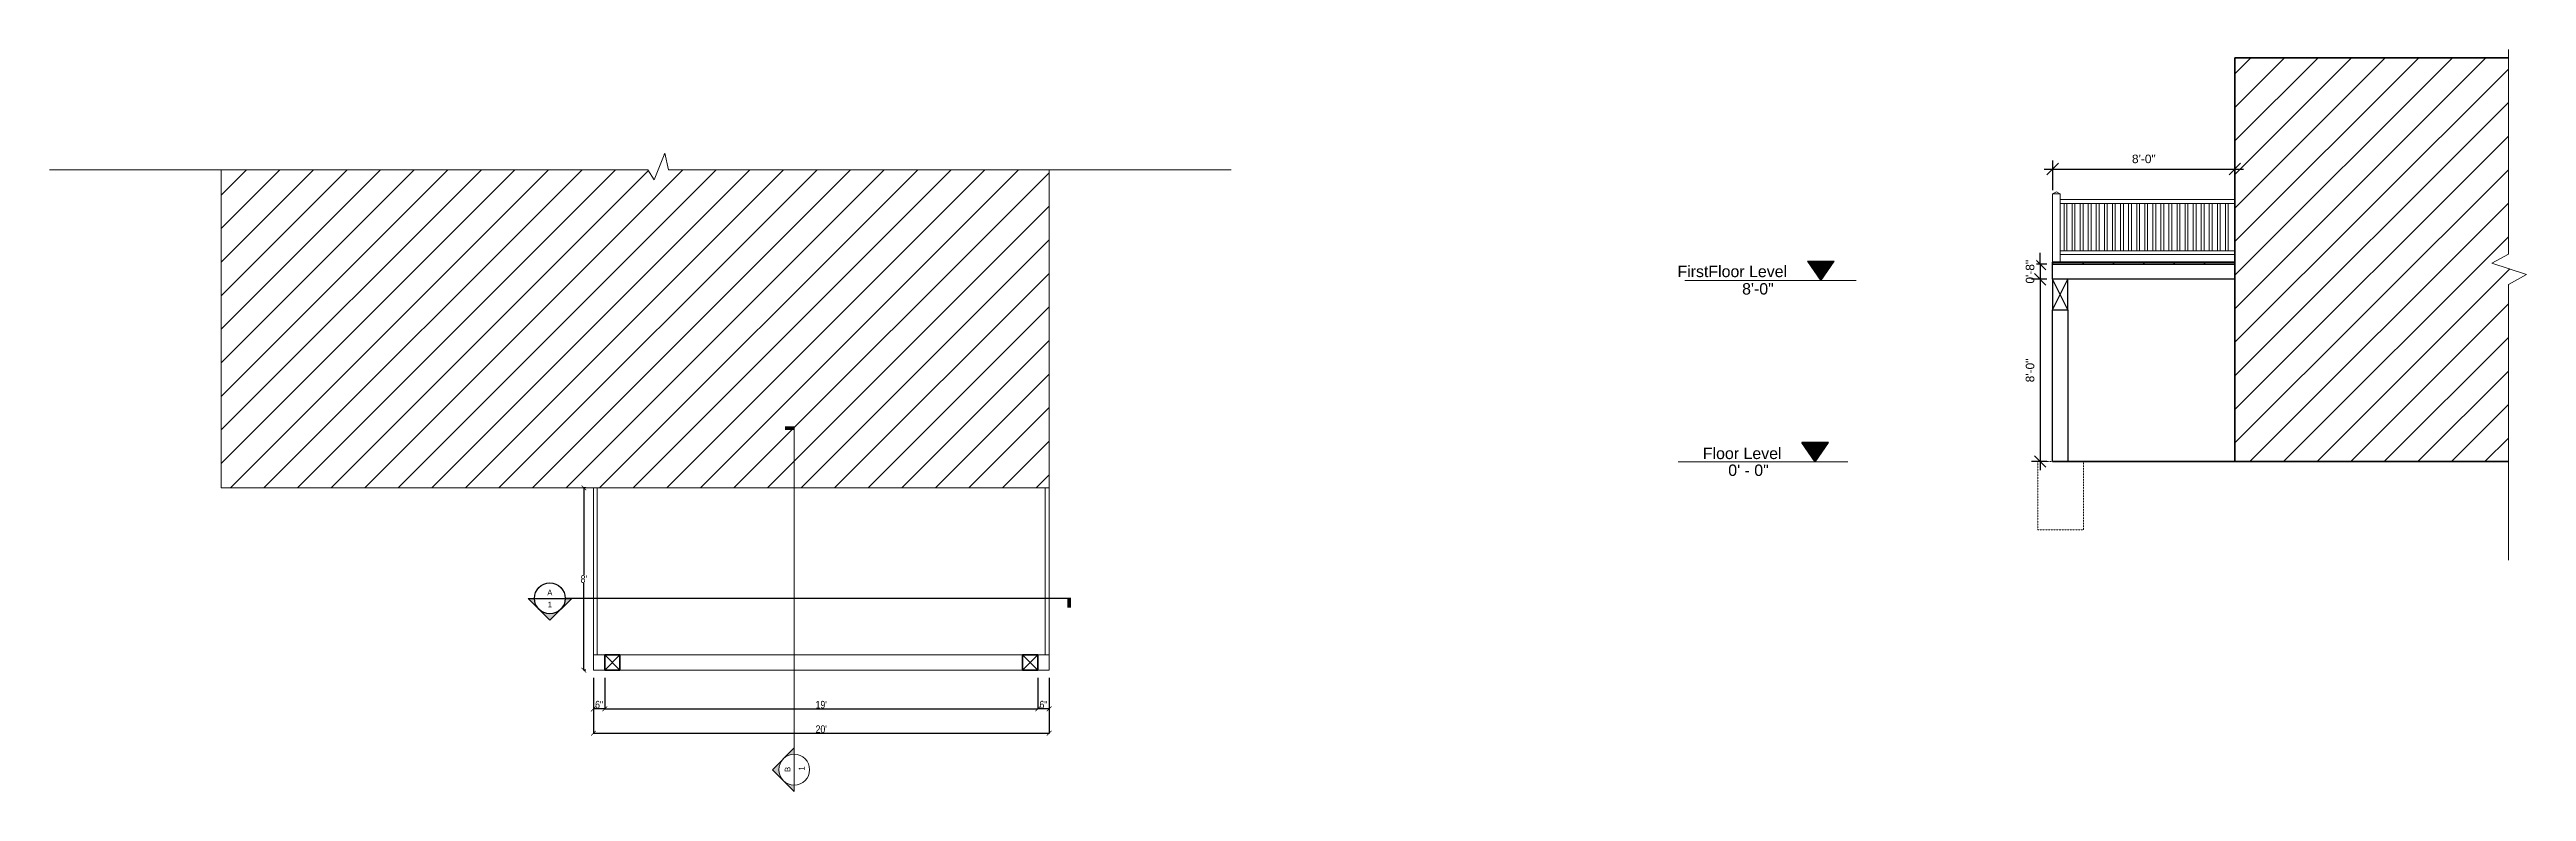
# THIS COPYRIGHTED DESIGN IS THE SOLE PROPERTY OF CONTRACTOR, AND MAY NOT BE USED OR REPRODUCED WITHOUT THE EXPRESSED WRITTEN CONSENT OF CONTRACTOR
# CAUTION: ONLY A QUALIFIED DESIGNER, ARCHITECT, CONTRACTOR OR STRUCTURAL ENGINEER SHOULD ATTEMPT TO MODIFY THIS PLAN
# Model space of a CAD drawing. Header units: inches. Extents: x 5821 to 9304, y -7513 to -2875.
# Drawn here: x 5821 to 7125, y -7053 to -6663 of the extents above; entities that cross this region are included whole.
import ezdxf
from ezdxf.enums import TextEntityAlignment as Align

# ---------------------------------------------------------------- set-up
doc = ezdxf.new("R2010")
doc.units = ezdxf.units.IN
doc.header["$MEASUREMENT"] = 0
doc.linetypes.add('CENTER', pattern=[2, 1.25, -0.25, 0.25, -0.25])
doc.linetypes.add('Dash 1_16_', pattern=[0.125, 0.0625, -0.0625])
doc.layers.add('dimensions', color=1, linetype='Continuous')
doc.layers.add('RCP-MRKR', color=2, linetype='Continuous')
doc.layers.add('exist building section', color=7, linetype='Continuous', lineweight=35, true_color=0x757575)
for name, color, linetype, lineweight in [('FOUNDATION', 95, 'CENTER', 9), ('Text', 7, 'Continuous', 9), ('wall', 70, 'Continuous', 35), ('wall view line', 70, 'Continuous', 13), ('wood', 40, 'Continuous', 9)]:
    doc.layers.add(name, color=color, linetype=linetype, lineweight=lineweight)
doc.styles.add('ARCH-D', font='arch-d.shx', dxfattribs={"width": 0.9})
doc.styles.add('Arial', font='arial.ttf', dxfattribs={"height": 6})
doc.styles.add('Arial_1', font='arial.ttf', dxfattribs={"height": 4.5})
doc.styles.add('GENERATED_STYLE_2', font='ARIALN.TTF')
doc.dimstyles.new('GENERATED_STYLE__2', dxfattribs={"dimtxt": 4, "dimasz": 2.533333, "dimexe": 0.18, "dimexo": 4, "dimgap": 0.09, "dimtad": 1, "dimtih": 1, "dimtoh": 1, "dimdec": 1, "dimzin": 0, "dimdsep": 46, "dimlunit": 4, "dimtxsty": 'GENERATED_STYLE_2', "dimblk": 'ARCHTICK', "dimcen": 0.09, "dimclrd": 1, "dimclre": 1, "dimclrt": 1, "dimadec": 0, "dimazin": 0, "dimtfac": 1, "dimtdec": 1, "dimtmove": 0, "dimatfit": 3, "dimfxl": 1, "dimtolj": 1, "dimtzin": 0, "dimarcsym": 0})
doc.dimstyles.new('Linear_-_3_32__Arial', dxfattribs={"dimscale": 12, "dimtxt": 4.591167, "dimasz": 0.5, "dimexe": 0.375, "dimexo": 0.25, "dimgap": 0.25, "dimtad": 1, "dimdec": 5, "dimrnd": 0.03125, "dimzin": 1, "dimdsep": 46, "dimlunit": 4, "dimtxsty": 'Arial_1', "dimblk1": 'OBLIQUE', "dimblk2": 'OBLIQUE', "dimsah": 1, "dimcen": 0.09, "dimdle": 0.375, "dimazin": 0, "dimtfac": 1, "dimtdec": 4, "dimtix": 1, "dimtmove": 0, "dimatfit": 3, "dimfxl": 1, "dimtvp": 1, "dimtfill": 1, "dimfrac": 2, "dimtolj": 1, "dimtzin": 0, "dimarcsym": 2})

# ---------------------------------------------------------------- blocks, each defined once
blk = doc.blocks.new('_Oblique')
at = {"color": 0, "linetype": 'ByBlock', "lineweight": -2}
blk.add_line((-0.5, -0.5), (0.5, 0.5), dxfattribs=at)
blk = doc.blocks.new('*D363')
at = {"layer": 'Defpoints', "color": 0, "ltscale": 100, "transparency": 16777216}
for p in [(6971.7, -6725.6), (6875.7, -6739.7), (6971.7, -6741.7)]:
    blk.add_point(p, dxfattribs=at)
at = {"layer": 'dimensions', "color": 0, "lineweight": -2, "ltscale": 100, "transparency": 16777216}
for p, q in [((6871.2, -6725.6), (6976.2, -6725.6)), ((6875.7, -6736.7), (6875.7, -6721.1)), ((6971.7, -6738.7), (6971.7, -6721.1))]:
    blk.add_line(p, q, dxfattribs=at)
at = {"layer": 'dimensions', "color": 0, "lineweight": -2, "ltscale": 100, "transparency": 16777216, "xscale": 5.999999999999999, "yscale": 5.999999999999999, "zscale": 5.999999999999999, "rotation": 180}
blk.add_blockref('_Oblique', (6875.7, -6725.6), dxfattribs=at)
at = {"layer": 'dimensions', "color": 0, "lineweight": -2, "ltscale": 100, "transparency": 16777216, "xscale": 5.999999999999999, "yscale": 5.999999999999999, "zscale": 5.999999999999999}
blk.add_blockref('_Oblique', (6971.7, -6725.6), dxfattribs=at)
at = {"layer": 'dimensions', "color": 0, "ltscale": 100, "transparency": 16777216, "insert": (6923.7, -6720.3), "char_height": 4.5, "attachment_point": 5, "style": 'Arial_1', "bg_fill": 3, "box_fill_scale": 1.25, "bg_fill_color": 256, "bg_fill_true_color": 13158600, "bg_fill_transparency": 0}
blk.add_mtext('\\A1;8\'-0"', dxfattribs=at)
blk = doc.blocks.new('*D364')
at = {"layer": 'Defpoints', "color": 0, "ltscale": 100, "transparency": 16777216}
for p in [(6875.7, -6775.7), (6875.7, -6783.7)]:
    blk.add_point(p, dxfattribs=at)
at = {"layer": 'dimensions', "color": 0, "lineweight": -2, "ltscale": 100, "transparency": 16777216}
for p, q in [((6869.1, -6775.7), (6869.1, -6769.7)), ((6872.7, -6775.7), (6864.6, -6775.7)), ((6869.1, -6775.7), (6869.1, -6783.7)), ((6872.7, -6783.7), (6864.6, -6783.7)), ((6869.1, -6783.7), (6869.1, -6789.7))]:
    blk.add_line(p, q, dxfattribs=at)
at = {"layer": 'dimensions', "color": 0, "lineweight": -2, "ltscale": 100, "transparency": 16777216, "xscale": 5.999999999999999, "yscale": 5.999999999999999, "zscale": 5.999999999999999}
for p, rotation in [((6869.1, -6775.7), 270), ((6869.1, -6783.7), 90)]:
    blk.add_blockref('_Oblique', p, dxfattribs=dict(at, rotation=rotation))
at = {"layer": 'dimensions', "color": 0, "ltscale": 100, "transparency": 16777216, "insert": (6863.8, -6779.7), "char_height": 4.5, "attachment_point": 5, "rotation": 90, "style": 'Arial_1', "bg_fill": 3, "box_fill_scale": 1.25, "bg_fill_color": 256, "bg_fill_true_color": 13158600, "bg_fill_transparency": 0}
blk.add_mtext('\\A1;0\'-8"', dxfattribs=at)
at = {"layer": 'Defpoints', "color": 0, "ltscale": 100, "transparency": 16777216}
blk.add_point((6869.1, -6783.7), dxfattribs=at)
blk = doc.blocks.new('*D365')
at = {"layer": 'Defpoints', "color": 0, "ltscale": 100, "transparency": 16777216}
for p in [(6875.7, -6783.7), (6869.1, -6879.7), (6875.7, -6879.7)]:
    blk.add_point(p, dxfattribs=at)
at = {"layer": 'dimensions', "color": 0, "lineweight": -2, "ltscale": 100, "transparency": 16777216}
for p, q in [((6869.1, -6779.2), (6869.1, -6884.2)), ((6872.7, -6783.7), (6864.6, -6783.7)), ((6872.7, -6879.7), (6864.6, -6879.7))]:
    blk.add_line(p, q, dxfattribs=at)
at = {"layer": 'dimensions', "color": 0, "lineweight": -2, "ltscale": 100, "transparency": 16777216, "xscale": 5.999999999999999, "yscale": 5.999999999999999, "zscale": 5.999999999999999}
for p, rotation in [((6869.1, -6783.7), 90), ((6869.1, -6879.7), 270)]:
    blk.add_blockref('_Oblique', p, dxfattribs=dict(at, rotation=rotation))
at = {"layer": 'dimensions', "color": 0, "ltscale": 100, "transparency": 16777216, "insert": (6863.8, -6831.7), "char_height": 4.5, "attachment_point": 5, "rotation": 90, "style": 'Arial_1', "bg_fill": 3, "box_fill_scale": 1.25, "bg_fill_color": 256, "bg_fill_true_color": 13158600, "bg_fill_transparency": 0}
blk.add_mtext('\\A1;8\'-0"', dxfattribs=at)
blk = doc.blocks.new('_ArchTick')
at = {"color": 0, "linetype": 'ByBlock', "lineweight": 100, "const_width": 0.15}
blk.add_lwpolyline([(-0.5, -0.5), (0.5, 0.5)], dxfattribs=at)
blk = doc.blocks.new('*D371')
at = {"layer": 'Defpoints', "color": 0, "ltscale": 100, "transparency": 16777216}
for p in [(6107.2, -6989.6), (6347.2, -6989.6), (6347.2, -7022.8)]:
    blk.add_point(p, dxfattribs=at)
at = {"layer": 'dimensions', "color": 1, "lineweight": -2, "ltscale": 100, "transparency": 16777216}
for p, q in [((6107.2, -6993.6), (6107.2, -7023)), ((6347.2, -6993.6), (6347.2, -7023)), ((6107.2, -7022.8), (6347.2, -7022.8))]:
    blk.add_line(p, q, dxfattribs=at)
at = {"layer": 'dimensions', "color": 1, "lineweight": -2, "ltscale": 100, "transparency": 16777216, "xscale": 2.533333333332774, "yscale": 2.533333333332774, "zscale": 2.533333333332774, "rotation": 180}
blk.add_blockref('_ArchTick', (6107.2, -7022.8), dxfattribs=at)
at = {"layer": 'dimensions', "color": 1, "lineweight": -2, "ltscale": 100, "transparency": 16777216, "xscale": 2.533333333332774, "yscale": 2.533333333332774, "zscale": 2.533333333332774}
blk.add_blockref('_ArchTick', (6347.2, -7022.8), dxfattribs=at)
at = {"layer": 'dimensions', "color": 1, "ltscale": 100, "transparency": 16777216, "insert": (6227.2, -7020.7), "char_height": 4, "attachment_point": 5, "style": 'GENERATED_STYLE_2'}
blk.add_mtext("\\A1;20'", dxfattribs=at)
blk = doc.blocks.new('*D370')
at = {"layer": 'Defpoints', "color": 0, "ltscale": 100, "transparency": 16777216}
for p in [(6107.2, -6989.6), (6113.2, -6989.6), (6107.2, -7010)]:
    blk.add_point(p, dxfattribs=at)
at = {"layer": 'dimensions', "color": 1, "lineweight": -2, "ltscale": 100, "transparency": 16777216}
for p, q in [((6107.2, -6993.6), (6107.2, -7010.1)), ((6113.2, -6993.6), (6113.2, -7010.1)), ((6113.2, -7010), (6107.2, -7010))]:
    blk.add_line(p, q, dxfattribs=at)
at = {"layer": 'dimensions', "color": 1, "lineweight": -2, "ltscale": 100, "transparency": 16777216, "xscale": 2.533333333332774, "yscale": 2.533333333332774, "zscale": 2.533333333332774, "rotation": 180}
blk.add_blockref('_ArchTick', (6107.2, -7010), dxfattribs=at)
at = {"layer": 'dimensions', "color": 1, "lineweight": -2, "ltscale": 100, "transparency": 16777216, "xscale": 2.533333333332774, "yscale": 2.533333333332774, "zscale": 2.533333333332774}
blk.add_blockref('_ArchTick', (6113.2, -7010), dxfattribs=at)
at = {"layer": 'dimensions', "color": 1, "ltscale": 100, "transparency": 16777216, "insert": (6110.2, -7007.8), "char_height": 4, "attachment_point": 5, "style": 'GENERATED_STYLE_2'}
blk.add_mtext('\\A1;6"', dxfattribs=at)
blk = doc.blocks.new('Anno_Arrow_A2')
at = {"linetype": 'ByBlock', "lineweight": -2}
h = blk.add_hatch(color=0, dxfattribs=at)
h.paths.add_polyline_path([(-1.77, 1.77), (-3.54, 0), (-2.5, 0, -0.198912)])
h.paths.add_polyline_path([(0, 3.54), (-1.77, 1.77, -0.414214), (1.77, 1.77)])
h.paths.add_polyline_path([(2.37, 1.16), (2.25, 1.1, -0.114349), (2.5, 0), (3.54, 0)])
h.paths.add_polyline_path([(1.77, 1.77, -0.082683), (2.25, 1.1), (2.37, 1.16)])
at = {"color": 0, "linetype": 'ByBlock', "lineweight": -2}
blk.add_lwpolyline([(-2.5, 0), (-3.54, 0), (0, 3.54), (3.54, 0), (2.5, 0)], dxfattribs=at)
blk = doc.blocks.new('rrr')
at = {"color": 7, "linetype": 'ByBlock', "lineweight": -2}
blk.add_line((34.9, 91.6), (34.9, 75.4), dxfattribs=at)
at = {"color": 3}
blk.add_line((34.9, -97.3), (34.9, 75.4), dxfattribs=at)
at = {"color": 3, "const_width": 1.92}
blk.add_lwpolyline([(30, -96.4), (34.9, -96.4)], dxfattribs=at)
at = {"color": 4, "linetype": 'ByBlock', "lineweight": -2}
blk.add_circle((34.9, 83.5), 8.12, dxfattribs=at)
at = {"color": 3, "xscale": 3.24979301556, "yscale": 3.24979301556, "zscale": 3.24979301556, "rotation": 90}
blk.add_blockref('Anno_Arrow_A2', (34.9, 83.5), dxfattribs=at)
at = {"color": 0, "linetype": 'ByBlock', "lineweight": -2, "style": 'ARCH-D', "width": 0.9}
blk.add_attdef('B', text='', height=3, rotation=90, dxfattribs=at).set_placement((29.9, 83.3), align=Align.TOP_CENTER)
blk.add_attdef('1', text='', height=3, rotation=90, dxfattribs=at).set_placement((40.3, 82.9), align=Align.CENTER)
blk = doc.blocks.new('*D372')
at = {"layer": 'Defpoints', "color": 0, "ltscale": 100, "transparency": 16777216}
for p in [(6102.2, -6893.6), (6107.2, -6893.6), (6107.2, -6989.6)]:
    blk.add_point(p, dxfattribs=at)
at = {"layer": 'dimensions', "color": 1, "lineweight": -2, "ltscale": 100, "transparency": 16777216}
for p, q in [((6103.2, -6893.6), (6102, -6893.6)), ((6102.2, -6893.6), (6102.2, -6939.4)), ((6102.2, -6989.6), (6102.2, -6943.7)), ((6103.2, -6989.6), (6102, -6989.6))]:
    blk.add_line(p, q, dxfattribs=at)
at = {"layer": 'dimensions', "color": 1, "lineweight": -2, "ltscale": 100, "transparency": 16777216, "xscale": 2.533333333332774, "yscale": 2.533333333332774, "zscale": 2.533333333332774}
for p, rotation in [((6102.2, -6893.6), 90), ((6102.2, -6989.6), 270)]:
    blk.add_blockref('_ArchTick', p, dxfattribs=dict(at, rotation=rotation))
at = {"layer": 'dimensions', "color": 1, "ltscale": 100, "transparency": 16777216, "insert": (6102.2, -6941.6), "char_height": 4, "attachment_point": 5, "style": 'GENERATED_STYLE_2'}
blk.add_mtext("\\A1;8'", dxfattribs=at)
blk = doc.blocks.new('*U405')
at = {"color": 3}
blk.add_line((-8.574, 0), (-0.254, 0), dxfattribs=at)
at = {"color": 7, "linetype": 'ByBlock', "lineweight": -2}
blk.add_line((0.254, 0), (-0.254, 0), dxfattribs=at)
at = {"color": 3, "const_width": 0.06}
blk.add_lwpolyline([(-8.545, 0.154), (-8.545, 0.002)], dxfattribs=at)
at = {"color": 4, "linetype": 'ByBlock', "lineweight": -2}
blk.add_circle((0, 0), 0.254, dxfattribs=at)
at = {"color": 3, "xscale": 0.10155603173625, "yscale": 0.10155603173625, "zscale": 0.10155603173625}
blk.add_blockref('Anno_Arrow_A2', (0, 0), dxfattribs=at)
at = {"color": 0, "linetype": 'ByBlock', "lineweight": -2, "style": 'ARCH-D', "width": 0.9}
blk.add_attdef('#', text='', height=0.0938, dxfattribs=at).set_placement((0, 0.055), align=Align.CENTER)
blk.add_attdef('SHT', text='', height=0.0938, dxfattribs=at).set_placement((0, -0.051), align=Align.TOP_CENTER)
blk = doc.blocks.new('*D406')
at = {"layer": 'Defpoints', "color": 0, "ltscale": 100, "transparency": 16777216}
for p in [(6113.2, -6989.6), (6341.2, -6989.6), (6341.2, -7010)]:
    blk.add_point(p, dxfattribs=at)
at = {"layer": 'dimensions', "color": 1, "lineweight": -2, "ltscale": 100, "transparency": 16777216}
for p, q in [((6113.2, -6993.6), (6113.2, -7010.1)), ((6341.2, -6993.6), (6341.2, -7010.1)), ((6113.2, -7010), (6341.2, -7010))]:
    blk.add_line(p, q, dxfattribs=at)
at = {"layer": 'dimensions', "color": 1, "lineweight": -2, "ltscale": 100, "transparency": 16777216, "xscale": 2.533333333332774, "yscale": 2.533333333332774, "zscale": 2.533333333332774, "rotation": 180}
blk.add_blockref('_ArchTick', (6113.2, -7010), dxfattribs=at)
at = {"layer": 'dimensions', "color": 1, "lineweight": -2, "ltscale": 100, "transparency": 16777216, "xscale": 2.533333333332774, "yscale": 2.533333333332774, "zscale": 2.533333333332774}
blk.add_blockref('_ArchTick', (6341.2, -7010), dxfattribs=at)
at = {"layer": 'dimensions', "color": 1, "ltscale": 100, "transparency": 16777216, "insert": (6227.2, -7007.8), "char_height": 4, "attachment_point": 5, "style": 'GENERATED_STYLE_2'}
blk.add_mtext("\\A1;19'", dxfattribs=at)
blk = doc.blocks.new('*D407')
at = {"layer": 'Defpoints', "color": 0, "ltscale": 100, "transparency": 16777216}
for p in [(6341.2, -6989.6), (6347.2, -6989.6), (6341.2, -7010)]:
    blk.add_point(p, dxfattribs=at)
at = {"layer": 'dimensions', "color": 1, "lineweight": -2, "ltscale": 100, "transparency": 16777216}
for p, q in [((6341.2, -6993.6), (6341.2, -7010.1)), ((6347.2, -6993.6), (6347.2, -7010.1)), ((6347.2, -7010), (6341.2, -7010))]:
    blk.add_line(p, q, dxfattribs=at)
at = {"layer": 'dimensions', "color": 1, "lineweight": -2, "ltscale": 100, "transparency": 16777216, "xscale": 2.533333333332774, "yscale": 2.533333333332774, "zscale": 2.533333333332774, "rotation": 180}
blk.add_blockref('_ArchTick', (6341.2, -7010), dxfattribs=at)
at = {"layer": 'dimensions', "color": 1, "lineweight": -2, "ltscale": 100, "transparency": 16777216, "xscale": 2.533333333332774, "yscale": 2.533333333332774, "zscale": 2.533333333332774}
blk.add_blockref('_ArchTick', (6347.2, -7010), dxfattribs=at)
at = {"layer": 'dimensions', "color": 1, "ltscale": 100, "transparency": 16777216, "insert": (6344.2, -7007.8), "char_height": 4, "attachment_point": 5, "style": 'GENERATED_STYLE_2'}
blk.add_mtext('\\A1;6"', dxfattribs=at)

msp = doc.modelspace()

# ---------------------------------------------------------------- hatches: boundary and pattern name
h = msp.add_hatch(color=256)
h.dxf.hatch_style = 1
h.paths.add_polyline_path([(6757.647955, -6869.606431), (6743.647955, -6869.606431), (6750.647955, -6879.788042)])
at = {"layer": 'dimensions', "ltscale": 100}
h = msp.add_hatch(dxfattribs=at)
h.set_pattern_fill('ANSI31', color=8, scale=100)
h.paths.add_polyline_path([(7115.66751, -6770.388182), (7115.66751, -6667.054518), (6971.689904, -6667.054518), (6971.689904, -6736.796042), (6971.689904, -6879.682454), (7115.66751, -6879.682454), (7115.66751, -6786.407085), (7125.207234, -6781.113713), (7106.984348, -6775.107769)])
h = msp.add_hatch(dxfattribs=at)
h.set_pattern_fill('ANSI31', color=8, scale=100)
h.set_pattern_definition([(45, (-1049.532, -2474.718), (-8.838835, 8.838835), [])])
h.paths.add_polyline_path([(6347.202565, -6726.047968), (6146.795251, -6726.047968), (6144.740748, -6717.296658), (6139.12868, -6731.335152), (6135.85259, -6726.047968), (5911.205546, -6726.047968), (5911.205546, -6893.553552), (6347.202565, -6893.553552)])
at = {"layer": 'Text', "ltscale": 100}
h = msp.add_hatch(color=256, dxfattribs=at)
h.dxf.hatch_style = 1
h.paths.add_polyline_path([(6760.567578, -6774.057839), (6746.567578, -6774.057839), (6753.567578, -6784.239451)])

# ---------------------------------------------------------------- linework, layer by layer
for p, q in [((6757.647955, -6869.606431), (6743.647955, -6869.606431)), ((6750.647955, -6879.788042), (6743.647955, -6869.606431)), ((6750.647955, -6879.788042), (6757.647955, -6869.606431))]:
    msp.add_line(p, q)
at = {"layer": 'dimensions', "lineweight": 0, "ltscale": 100}
for p, q in [((7115.66751, -6662.653338), (7115.66751, -6770.388182)), ((7115.66751, -6770.388182), (7106.984348, -6775.107769)), ((7106.984348, -6775.107769), (7125.207234, -6781.113713)), ((7125.207234, -6781.113713), (7115.66751, -6786.407085)), ((7115.66751, -6786.407085), (7115.66751, -6931.717624))]:
    msp.add_line(p, q, dxfattribs=at)
at = {"layer": 'exist building section'}
for p, q in [((6971.689904, -6736.796042), (6971.689904, -6667.054518)), ((6971.689904, -6667.054518), (7115.66751, -6667.054518)), ((6971.689904, -6736.796042), (6971.689904, -6879.682454))]:
    msp.add_line(p, q, dxfattribs=at)
at = {"layer": 'Text', "ltscale": 100}
for p, q in [((6760.567578, -6774.057839), (6746.567578, -6774.057839)), ((6753.567578, -6784.239451), (6746.567578, -6774.057839)), ((6753.567578, -6784.239451), (6760.567578, -6774.057839)), ((6772.199805, -6784.239451), (6682.028281, -6784.239451)), ((6767.825046, -6879.788042), (6678.412527, -6879.788042))]:
    msp.add_line(p, q, dxfattribs=at)
at = {"layer": 'wall', "ltscale": 100}
for p, q in [((6971.689904, -6774.70434), (6875.685143, -6774.704356)), ((6875.685143, -6774.70434), (6875.685143, -6775.70434)), ((6971.689904, -6775.70434), (6875.689904, -6775.70434)), ((6891.689904, -6774.70434), (6891.689904, -6775.70434)), ((6907.689904, -6774.70434), (6907.689904, -6775.70434)), ((6923.689904, -6774.70434), (6923.689904, -6775.70434)), ((6939.689904, -6774.70434), (6939.689904, -6775.70434)), ((6955.689904, -6774.70434), (6955.689904, -6775.70434)), ((6971.689904, -6774.70434), (6971.689904, -6775.70434)), ((6971.689904, -6774.70434), (6971.689904, -6775.70434)), ((6875.689904, -6879.682454), (7115.66751, -6879.682454))]:
    msp.add_line(p, q, dxfattribs=at)
at = {"layer": 'wall', "color": 2, "ltscale": 2}
for points in [[(6113.202565, -6989.553552), (6121.202565, -6989.553552), (6121.202565, -6981.553552), (6113.202565, -6981.553552)], [(6333.202565, -6989.553552), (6341.202565, -6989.553552), (6341.202565, -6981.553552), (6333.202565, -6981.553552)]]:
    msp.add_lwpolyline(points, close=True, dxfattribs=at)
at = {"layer": 'wall view line', "ltscale": 100}
for p, q in [((6139.12868, -6731.335152), (6144.740748, -6717.296658)), ((6144.740748, -6717.296658), (6146.795251, -6726.047968)), ((5820.796957, -6726.047968), (6135.85259, -6726.047968)), ((5911.205546, -6893.553552), (5911.205546, -6726.047968)), ((6135.85259, -6726.047968), (6139.12868, -6731.335152)), ((6146.795251, -6726.047968), (6443.159883, -6726.047968)), ((6347.202565, -6726.047968), (6347.202565, -6893.553552)), ((6875.685143, -6774.704356), (6875.685143, -6738.704356)), ((6877.689176, -6737.704356), (6875.689176, -6738.704356)), ((6879.689176, -6738.704356), (6875.689176, -6738.704356)), ((6875.689176, -6738.704356), (6875.689176, -6739.704356)), ((6877.689176, -6737.704356), (6879.689176, -6738.704356)), ((6879.685143, -6774.704356), (6879.685143, -6738.704356)), ((6879.685143, -6774.704356), (6879.685143, -6738.704356)), ((6879.689182, -6741.70434), (6971.689904, -6741.70434)), ((6879.689182, -6743.70434), (6971.689904, -6743.70434)), ((6879.689182, -6743.70434), (6881.689182, -6743.70434)), ((6881.689182, -6743.70434), (6881.689182, -6768.70434)), ((6883.189182, -6743.70434), (6883.189182, -6768.70434)), ((6885.939182, -6743.70434), (6885.939182, -6768.70434)), ((6887.439182, -6743.70434), (6887.439182, -6768.70434)), ((6890.189182, -6743.70434), (6890.189182, -6768.70434)), ((6891.689182, -6743.70434), (6891.689182, -6768.70434)), ((6894.439182, -6743.70434), (6894.439182, -6768.70434)), ((6895.939182, -6743.70434), (6895.939182, -6768.70434)), ((6898.689182, -6743.70434), (6898.689182, -6768.70434)), ((6900.189182, -6743.70434), (6900.189182, -6768.70434)), ((6902.939182, -6743.70434), (6902.939182, -6768.70434)), ((6904.439182, -6743.70434), (6904.439182, -6768.70434)), ((6907.189182, -6743.70434), (6907.189182, -6768.70434)), ((6908.689182, -6743.70434), (6908.689182, -6768.70434)), ((6911.439182, -6743.70434), (6911.439182, -6768.70434)), ((6912.939182, -6743.70434), (6912.939182, -6768.70434)), ((6915.689182, -6743.70434), (6915.689182, -6768.70434)), ((6917.189182, -6743.70434), (6917.189182, -6768.70434)), ((6919.939182, -6743.70434), (6919.939182, -6768.70434)), ((6921.439182, -6743.70434), (6921.439182, -6768.70434)), ((6924.189182, -6743.70434), (6924.189182, -6768.70434)), ((6925.689182, -6743.70434), (6925.689182, -6768.70434)), ((6928.439182, -6743.70434), (6928.439182, -6768.70434)), ((6929.939182, -6743.70434), (6929.939182, -6768.70434)), ((6932.689182, -6743.70434), (6932.689182, -6768.70434)), ((6934.189182, -6743.70434), (6934.189182, -6768.70434)), ((6936.939182, -6743.70434), (6936.939182, -6768.70434)), ((6938.439182, -6743.70434), (6938.439182, -6768.70434)), ((6941.189182, -6743.70434), (6941.189182, -6768.70434)), ((6942.689182, -6743.70434), (6942.689182, -6768.70434)), ((6945.439182, -6743.70434), (6945.439182, -6768.70434)), ((6946.939182, -6743.70434), (6946.939182, -6768.70434)), ((6949.689182, -6743.70434), (6949.689182, -6768.70434)), ((6951.189182, -6743.70434), (6951.189182, -6768.70434)), ((6953.939182, -6743.70434), (6953.939182, -6768.70434)), ((6955.439182, -6743.70434), (6955.439182, -6768.70434)), ((6958.189182, -6743.70434), (6958.189182, -6768.70434)), ((6959.689182, -6743.70434), (6959.689182, -6768.70434)), ((6962.439182, -6743.70434), (6962.439182, -6768.70434)), ((6963.939182, -6743.70434), (6963.939182, -6768.70434)), ((6966.689182, -6743.70434), (6966.689182, -6768.70434)), ((6968.189182, -6743.70434), (6968.189182, -6768.70434)), ((6879.689182, -6768.70434), (6971.689904, -6768.70434)), ((6875.685143, -6774.704356), (6875.685143, -6770.704356)), ((6879.689182, -6770.70434), (6971.689904, -6770.70434)), ((6347.202565, -6893.553552), (5911.205546, -6893.553552))]:
    msp.add_line(p, q, dxfattribs=at)
at = {"layer": 'wood'}
for p, q in [((6107.202565, -6981.553552), (6107.202565, -6893.553552)), ((6109.202565, -6981.553552), (6109.202565, -6893.553552)), ((6345.202565, -6981.553552), (6345.202565, -6893.553552)), ((6347.202565, -6981.553552), (6347.202565, -6893.553552)), ((6113.202565, -6989.553552), (6121.202565, -6981.553552)), ((6121.202565, -6989.553552), (6113.202565, -6981.553552)), ((6341.202565, -6989.553552), (6333.202565, -6981.553552)), ((6333.202565, -6989.553552), (6341.202565, -6981.553552))]:
    msp.add_line(p, q, dxfattribs=at)
msp.add_lwpolyline([(6107.202565, -6981.553552), (6347.202565, -6981.553552), (6347.202565, -6989.553552), (6107.202565, -6989.553552)], close=True, dxfattribs=at)

# ---------------------------------------------------------------- block references
at = {"layer": 'RCP-MRKR'}
ref = msp.add_blockref('*U405', (6084.275505, -6951.766869), dxfattribs=dict(at, xscale=32, yscale=32, zscale=32, rotation=180))
ref.add_attrib('#', '1', dxfattribs={"layer": '0', "color": 0, "linetype": 'ByBlock', "lineweight": -2, "height": 3, "style": 'ARCH-D', "width": 0.9}).set_placement((6084.275505, -6956.520873), align=Align.CENTER)
ref.add_attrib('SHT', 'A', dxfattribs={"layer": '0', "color": 0, "linetype": 'ByBlock', "lineweight": -2, "height": 3, "style": 'ARCH-D', "width": 0.9}).set_placement((6084.275505, -6947.141973), align=Align.TOP_CENTER)
at = {"layer": 'wood', "color": 255}
ref = msp.add_blockref('rrr', (6178.064985, -6958.50927), dxfattribs=dict(at, xscale=-1, rotation=180))
ref.add_attrib('B', 'B', dxfattribs={"layer": '0', "color": 0, "linetype": 'ByBlock', "lineweight": -2, "height": 3, "rotation": 90, "style": 'ARCH-D', "width": 0.9}).set_placement((6207.97933, -7041.836118), align=Align.TOP_CENTER)
ref.add_attrib('1', '1', dxfattribs={"layer": '0', "color": 0, "linetype": 'ByBlock', "lineweight": -2, "height": 3, "rotation": 90, "style": 'ARCH-D', "width": 0.9}).set_placement((6218.393857, -7041.379333), align=Align.CENTER)

# ---------------------------------------------------------------- texts
at = {"layer": 'Text', "ltscale": 100, "char_height": 6, "attachment_point": 3, "style": 'Arial'}
for s, insert, width in [('FirstFloor Level', (6735.83943, -6776.546586), 70.70090383), ('8\'-0"', (6728.830028, -6785.720039), 70.70090383), ('Floor Level', (6732.922477, -6872.387454), 56.87967477), ('0\' - 0"', (6726.192587, -6881.268631), 25.9065)]:
    msp.add_mtext(s, dxfattribs=dict(at, insert=insert, width=width))

# ---------------------------------------------------------------- dimensions: what is measured, and where the dimension line sits
at = {"layer": 'dimensions', "ltscale": 100}
dim = msp.add_linear_dim(base=(6102.208074, -6893.553552), p1=(6107.202565, -6989.553552), p2=(6107.202565, -6893.553552), angle=90, dimstyle='GENERATED_STYLE__2', dxfattribs=at)
dim.commit()
dim.dimension.update_dxf_attribs({"geometry": '*D372', "text_midpoint": (6102.208074, -6941.553552)})
for base, p1, p2, picture, middle in [((6347.202565, -7022.785587), (6107.202565, -6989.553552), (6347.202565, -6989.553552), '*D371', (6227.202565, -7020.653295)), ((6107.202565, -7009.962092), (6113.202565, -6989.553552), (6107.202565, -6989.553552), '*D370', (6110.202565, -7007.8298)), ((6341.202565, -7009.962092), (6113.202565, -6989.553552), (6341.202565, -6989.553552), '*D406', (6227.202565, -7007.8298)), ((6341.202565, -7009.962092), (6347.202565, -6989.553552), (6341.202565, -6989.553552), '*D407', (6344.202565, -7007.8298))]:
    dim = msp.add_linear_dim(base=base, p1=p1, p2=p2, dimstyle='GENERATED_STYLE__2', dxfattribs=at)
    dim.commit()
    dim.dimension.update_dxf_attribs({"geometry": picture, "text_midpoint": middle})

# ---------------------------------------------------------------- next in the draw order: dimensions: what is measured, and where the dimension line sits
dim = msp.add_linear_dim(base=(6971.689904, -6725.626211), p1=(6875.689176, -6739.704356), p2=(6971.689904, -6741.70434), dimstyle='Linear_-_3_32__Arial', override={"dimpost": '<>'}, dxfattribs=at)
dim.commit()
dim.dimension.update_dxf_attribs({"geometry": '*D363', "text_midpoint": (6923.68954, -6725.626211), "dimtype": 160})
dim = msp.add_linear_dim(base=(6869.119106, -6783.70434), p1=(6875.685143, -6775.70434), p2=(6875.685143, -6783.70434), angle=90, dimstyle='Linear_-_3_32__Arial', override={"dimpost": '<>'}, dxfattribs=at)
dim.commit()
dim.dimension.update_dxf_attribs({"geometry": '*D364', "text_midpoint": (6863.821528, -6779.70434)})

# ---------------------------------------------------------------- next in the draw order: linework, layer by layer
at = {"layer": 'RCP-MRKR', "ltscale": 100}
for points in [[(6875.685143, -6775.70434), (6971.689904, -6775.70434), (6971.689904, -6783.70434), (6875.685143, -6783.70434)], [(6875.689904, -6799.70434), (6883.689904, -6799.70434), (6883.689904, -6783.70434), (6875.689904, -6783.70434)]]:
    msp.add_lwpolyline(points, close=True, dxfattribs=at)

# ---------------------------------------------------------------- next in the draw order: dimensions: what is measured, and where the dimension line sits
at = {"layer": 'dimensions', "ltscale": 100}
dim = msp.add_linear_dim(base=(6869.080044, -6879.713704), p1=(6875.685143, -6783.70434), p2=(6875.685143, -6879.713704), angle=90, dimstyle='Linear_-_3_32__Arial', override={"dimpost": '<>'}, dxfattribs=at)
dim.commit()
dim.dimension.update_dxf_attribs({"geometry": '*D365', "text_midpoint": (6863.782465, -6831.709022)})

# ---------------------------------------------------------------- next in the draw order: linework, layer by layer
at = {"layer": 'FOUNDATION', "linetype": 'Dash 1_16_'}
msp.add_lwpolyline([(6867.906592, -6915.682454), (6891.906592, -6915.682454), (6891.906592, -6879.713704), (6867.906592, -6879.713704)], close=True, dxfattribs=at)
at = {"layer": 'RCP-MRKR', "ltscale": 100}
for p, q in [((6883.689904, -6799.70434), (6875.689904, -6783.70434)), ((6875.689904, -6799.70434), (6883.689904, -6783.70434))]:
    msp.add_line(p, q, dxfattribs=at)
msp.add_lwpolyline([(6875.689904, -6799.70434), (6883.689904, -6799.70434), (6883.689904, -6879.682454), (6875.689904, -6879.682454)], close=True, dxfattribs=at)

doc.saveas('drawing.dxf')
